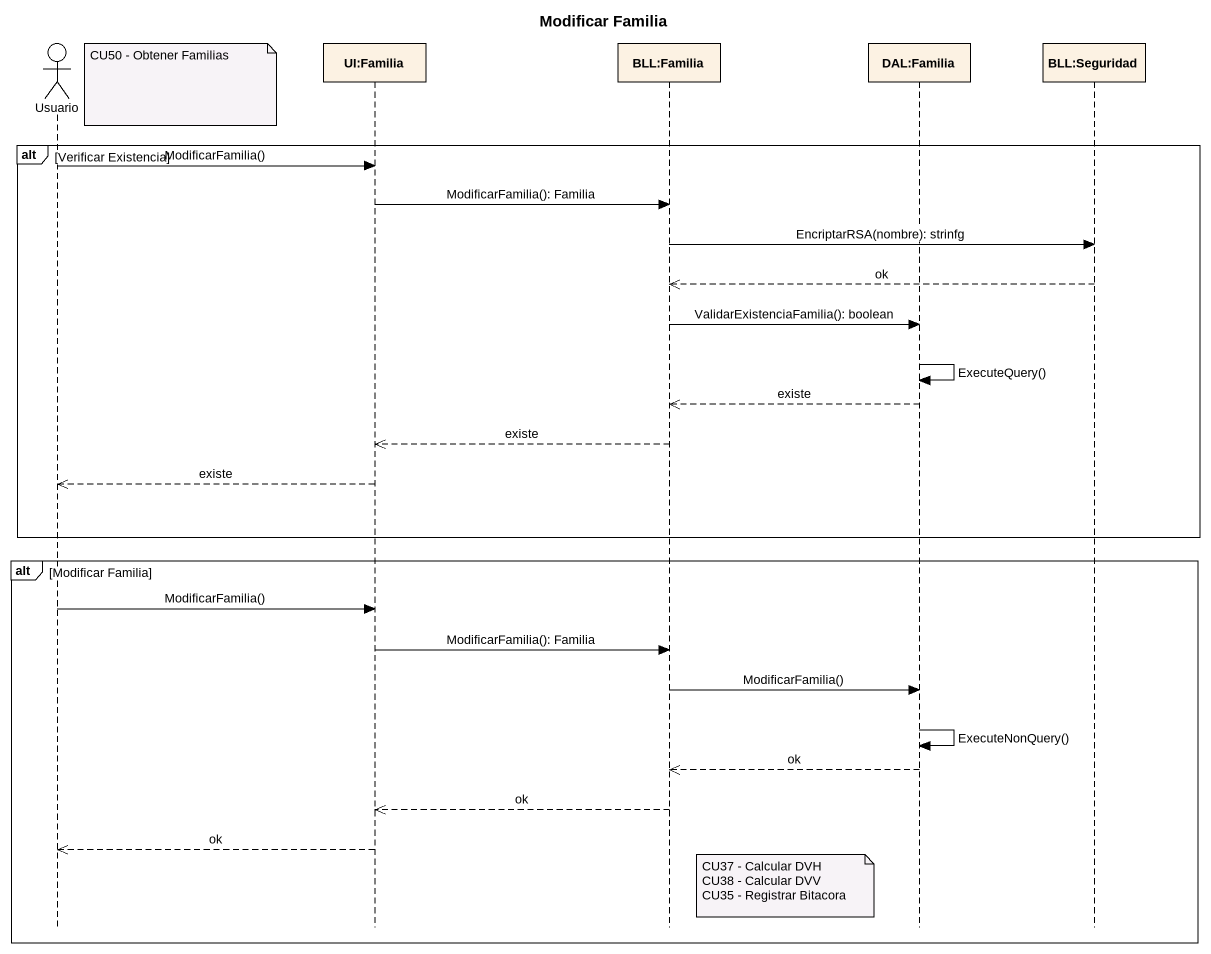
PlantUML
@startuml
title Modificar Familia
hide footbox
actor Usuario
participant "UI:Familia" as UI_Familia
participant "BLL:Familia" as BLL_Familia
participant "DAL:Familia" as DAL_Familia
participant "BLL:Seguridad" as BLL_Seguridad

note right of Usuario : CU50 - Obtener Familias
alt Verificar Existencia
  Usuario -> UI_Familia : ModificarFamilia()
  UI_Familia -> BLL_Familia : ModificarFamilia(): Familia
  BLL_Familia -> BLL_Seguridad : EncriptarRSA(nombre): strinfg
  BLL_Seguridad -->> BLL_Familia : ok
  BLL_Familia -> DAL_Familia : ValidarExistenciaFamilia(): boolean
  DAL_Familia -> DAL_Familia : ExecuteQuery()
  DAL_Familia -->> BLL_Familia : existe
  BLL_Familia -->> UI_Familia : existe
  UI_Familia -->> Usuario : existe
end
alt Modificar Familia
  Usuario -> UI_Familia : ModificarFamilia()
  UI_Familia -> BLL_Familia : ModificarFamilia(): Familia
  BLL_Familia -> DAL_Familia : ModificarFamilia()
  DAL_Familia -> DAL_Familia : ExecuteNonQuery()
  DAL_Familia -->> BLL_Familia : ok
  BLL_Familia -->> UI_Familia : ok
  UI_Familia -->> Usuario : ok
  note right of BLL_Familia
    CU37 - Calcular DVH
    CU38 - Calcular DVV
    CU35 - Registrar Bitacora
  end note
end
@enduml
